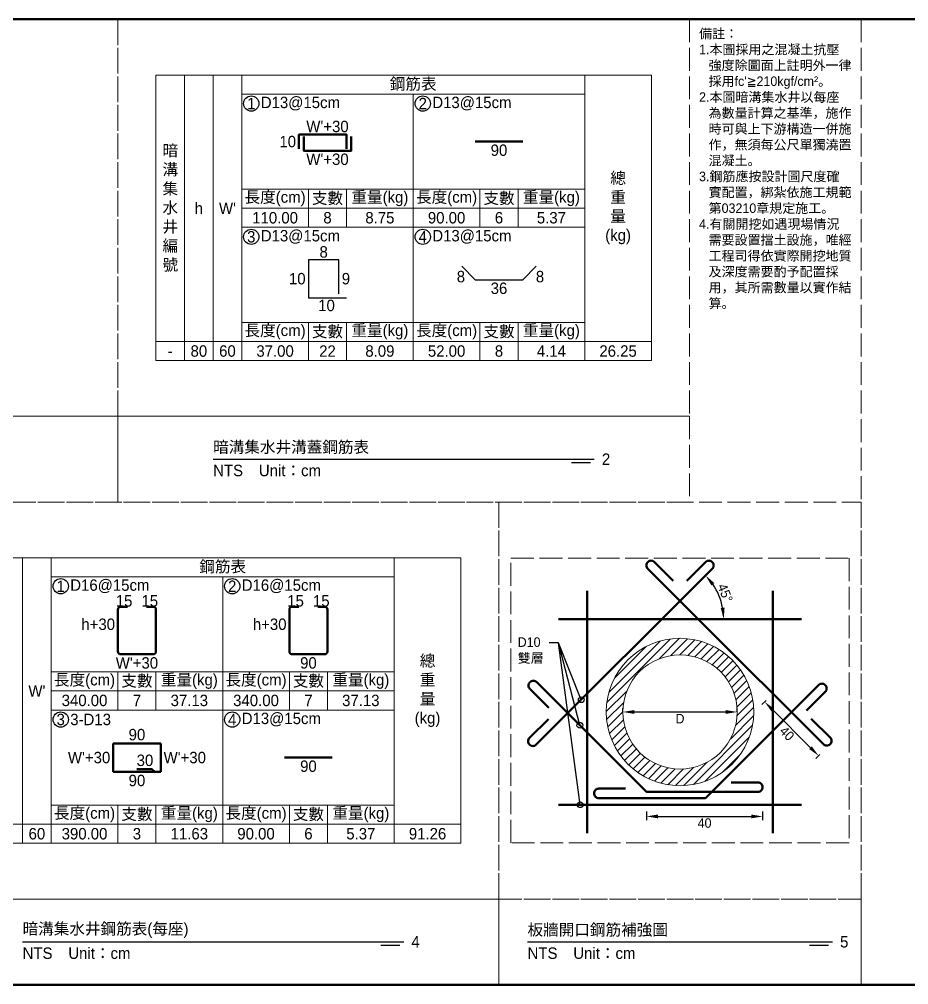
# Model space of a CAD drawing. Extents: x -7340 to 3675, y -3342 to 777.
# Drawn here: x -5242 to -4775, y -507 to 0 of the extents above; entities that cross this region are included whole.
import ezdxf
from ezdxf import colors
from ezdxf.entities.mleader import LeaderData, LeaderLine
from ezdxf.math import Vec2, Vec3

# ---------------------------------------------------------------- set-up
doc = ezdxf.new("R2010")
doc.units = 0
doc.header["$MEASUREMENT"] = 0
doc.linetypes.add('ACAD_ISO02W100', pattern=[15, 12, -3])
for name, color, linetype, lineweight in [('一、1.基本-圖框', 7, 'Continuous', 20), ('一、3.基本-變更', 1, 'Continuous', 50), ('二、1.繪圖-既有設施', 8, 'Continuous', 20), ('二、5.繪圖-鋼筋', 60, 'Continuous', 50)]:
    doc.layers.add(name, color=color, linetype=linetype, lineweight=lineweight)
doc.layers.add('一、4.基本-隱藏', color=9, linetype='ACAD_ISO02W100', lineweight=20, plot=False)
doc.layers.add('三、1.文字-說明文字', color=2, linetype='Continuous')
doc.layers.add('三、3.文字-註解文字', color=2, linetype='Continuous')
doc.styles.add('次圖名(詳圖)', font='MS PGothic.ttf', dxfattribs={"height": 6})
doc.styles.add('註解文字(詳圖)', font='MS PGothic.ttf', dxfattribs={"height": 5})
doc.dimstyles.new('註解文字(詳圖)', dxfattribs={"dimtxt": 5, "dimasz": 6, "dimexe": 2, "dimexo": 5, "dimgap": 1, "dimtad": 2, "dimzin": 0, "dimdsep": 46, "dimtxsty": '註解文字(詳圖)', "dimcen": 0.1, "dimclrd": 144, "dimclre": 144, "dimclrt": 256, "dimadec": 0, "dimazin": 0, "dimtfac": 1, "dimtofl": 0, "dimtmove": 0, "dimatfit": 3, "dimfxlon": 1, "dimtolj": 1, "dimtzin": 0, "dimlwd": -1, "dimlwe": -1, "dimarcsym": 1})

# ---------------------------------------------------------------- blocks, each defined once
blk = doc.blocks.new('*D559')
at = {"layer": 'Defpoints', "color": 0, "transparency": 16777216}
for p in [(-4925, -363.78), (-4865, -363.78), (-4865, -363.78)]:
    blk.add_point(p, dxfattribs=at)
at = {"layer": '三、3.文字-註解文字', "color": 144, "transparency": 16777216}
for p, q in [((-4925, -363.78), (-4925, -361.78)), ((-4919, -363.78), (-4871, -363.78)), ((-4865, -363.78), (-4865, -361.78))]:
    blk.add_line(p, q, dxfattribs=at)
for points in [[(-4919, -362.78), (-4919, -364.78), (-4925, -363.78)], [(-4871, -362.78), (-4871, -364.78), (-4865, -363.78)]]:
    blk.add_solid(points, dxfattribs=at)
at = {"layer": '三、3.文字-註解文字', "transparency": 16777216, "insert": (-4895, -367.28), "char_height": 5, "attachment_point": 5, "style": '註解文字(詳圖)'}
blk.add_mtext('\\A1;D', dxfattribs=at)
blk = doc.blocks.new('*D560')
at = {"layer": 'Defpoints', "color": 0, "transparency": 16777216}
for p in [(-4846.3, -354.21), (-4818.02, -382.49), (-4822.29, -386.77)]:
    blk.add_point(p, dxfattribs=at)
at = {"layer": '三、3.文字-註解文字', "color": 144, "transparency": 16777216}
for p, q in [((-4849.84, -357.75), (-4851.99, -359.9)), ((-4846.33, -362.73), (-4826.53, -382.53)), ((-4821.55, -386.03), (-4823.71, -388.18))]:
    blk.add_line(p, q, dxfattribs=at)
for points in [[(-4845.63, -362.02), (-4847.04, -363.44), (-4850.58, -358.49)], [(-4825.83, -381.82), (-4827.24, -383.23), (-4822.29, -386.77)]]:
    blk.add_solid(points, dxfattribs=at)
at = {"layer": '三、3.文字-註解文字', "transparency": 16777216, "insert": (-4838.91, -375.1), "char_height": 5, "attachment_point": 5, "rotation": 315, "style": '註解文字(詳圖)'}
blk.add_mtext('\\A1;40', dxfattribs=at)
blk = doc.blocks.new('*D561')
at = {"layer": 'Defpoints', "color": 0, "transparency": 16777216}
for p in [(-4912.58, -405.74), (-4851.63, -405.74), (-4851.63, -418.63)]:
    blk.add_point(p, dxfattribs=at)
at = {"layer": '三、3.文字-註解文字', "color": 144, "transparency": 16777216}
for p, q in [((-4912.58, -416.13), (-4912.58, -420.63)), ((-4906.58, -418.63), (-4857.63, -418.63)), ((-4851.63, -416.13), (-4851.63, -420.63))]:
    blk.add_line(p, q, dxfattribs=at)
for points in [[(-4906.58, -417.63), (-4906.58, -419.63), (-4912.58, -418.63)], [(-4857.63, -417.63), (-4857.63, -419.63), (-4851.63, -418.63)]]:
    blk.add_solid(points, dxfattribs=at)
at = {"layer": '三、3.文字-註解文字', "transparency": 16777216, "insert": (-4882.11, -422.13), "char_height": 5, "attachment_point": 5, "style": '註解文字(詳圖)'}
blk.add_mtext('\\A1;40', dxfattribs=at)
blk = doc.blocks.new('*D562')
at = {"layer": 'Defpoints', "color": 0, "transparency": 16777216}
for p in [(-4878.05, -288.56), (-4873.17, -306.66), (-4958.7, -315.08), (-4831.3, -315.08), (-4970.42, -380.93)]:
    blk.add_point(p, dxfattribs=at)
at = {"layer": '三、3.文字-註解文字', "color": 144, "transparency": 16777216}
blk.add_arc((-4904.57, -315.08), 32.5, 10.592, 34.408, dxfattribs=at)
for points in [[(-4878.52, -297.35), (-4876.98, -296.07), (-4881.58, -292.09)], [(-4871.62, -309.01), (-4873.61, -309.19), (-4872.06, -315.08)]]:
    blk.add_solid(points, dxfattribs=at)
at = {"layer": '三、3.文字-註解文字', "transparency": 16777216, "insert": (-4871.3, -301.3), "char_height": 5, "attachment_point": 5, "rotation": 292.5, "style": '註解文字(詳圖)'}
blk.add_mtext('\\A1;45°', dxfattribs=at)
blk = doc.blocks.new('_Small')
at = {"color": 0, "linetype": 'ByBlock', "lineweight": -2}
blk.add_circle((0, 0), 0.25, dxfattribs=at)

msp = doc.modelspace()

# ---------------------------------------------------------------- hatches: boundary and pattern name
at = {"layer": '二、1.繪圖-既有設施'}
h = msp.add_hatch(dxfattribs=at)
h.set_pattern_fill('ANSI31', color=256, scale=25)
h.set_pattern_definition([(45, (-7248.6838, 2421.4513), (-2.2097087, 2.2097087), [])])
h.paths.add_polyline_path([(-4933.7, -363.776, 1), (-4856.3, -363.776, 1)])
h.paths.add_polyline_path([(-4865, -363.776, -1), (-4925, -363.776, -1)], flags=16)

# ---------------------------------------------------------------- linework, layer by layer
at = {"layer": '一、1.基本-圖框'}
for points in [[(-5170, -169.25), (-5155, -169.25), (-5155, -29.25), (-5170, -29.25)], [(-5155, -169.25), (-5140, -169.25), (-5140, -29.25), (-5155, -29.25)], [(-5140, -169.25), (-5125, -169.25), (-5125, -29.25), (-5140, -29.25)], [(-5125, -39.25), (-4945, -39.25), (-4945, -29.25), (-5125, -29.25)], [(-4910, -169.25), (-4945, -169.25), (-4945, -29.25), (-4910, -29.25)], [(-5125, -39.25), (-5035, -39.25), (-5035, -89.25), (-5125, -89.25)], [(-5035, -39.25), (-4945, -39.25), (-4945, -89.25), (-5035, -89.25)], [(-5125, -89.25), (-5090, -89.25), (-5090, -99.25), (-5125, -99.25)], [(-5090, -89.25), (-5070, -89.25), (-5070, -99.25), (-5090, -99.25)], [(-5070, -89.25), (-5035, -89.25), (-5035, -99.25), (-5070, -99.25)], [(-5035, -89.25), (-5000, -89.25), (-5000, -99.25), (-5035, -99.25)], [(-5000, -89.25), (-4980, -89.25), (-4980, -99.25), (-5000, -99.25)], [(-4980, -89.25), (-4945, -89.25), (-4945, -99.25), (-4980, -99.25)], [(-5125, -99.25), (-5090, -99.25), (-5090, -109.25), (-5125, -109.25)], [(-5090, -99.25), (-5070, -99.25), (-5070, -109.25), (-5090, -109.25)], [(-5070, -99.25), (-5035, -99.25), (-5035, -109.25), (-5070, -109.25)], [(-5035, -99.25), (-5000, -99.25), (-5000, -109.25), (-5035, -109.25)], [(-5000, -99.25), (-4980, -99.25), (-4980, -109.25), (-5000, -109.25)], [(-4980, -99.25), (-4945, -99.25), (-4945, -109.25), (-4980, -109.25)], [(-5125, -109.25), (-5035, -109.25), (-5035, -159.25), (-5125, -159.25)], [(-5035, -109.25), (-4945, -109.25), (-4945, -159.25), (-5035, -159.25)], [(-5125, -159.25), (-5090, -159.25), (-5090, -169.25), (-5125, -169.25)], [(-5090, -159.25), (-5070, -159.25), (-5070, -169.25), (-5090, -169.25)], [(-5070, -159.25), (-5035, -159.25), (-5035, -169.25), (-5070, -169.25)], [(-5035, -159.25), (-5000, -159.25), (-5000, -169.25), (-5035, -169.25)], [(-5000, -159.25), (-4980, -159.25), (-4980, -169.25), (-5000, -169.25)], [(-4980, -159.25), (-4945, -159.25), (-4945, -169.25), (-4980, -169.25)], [(-5170, -169.25), (-5155, -169.25), (-5155, -179.25), (-5170, -179.25)], [(-5155, -169.25), (-5140, -169.25), (-5140, -179.25), (-5155, -179.25)], [(-5140, -169.25), (-5125, -169.25), (-5125, -179.25), (-5140, -179.25)], [(-5125, -169.25), (-5090, -169.25), (-5090, -179.25), (-5125, -179.25)], [(-5090, -169.25), (-5070, -169.25), (-5070, -179.25), (-5090, -179.25)], [(-5070, -169.25), (-5035, -169.25), (-5035, -179.25), (-5070, -179.25)], [(-5035, -169.25), (-5000, -169.25), (-5000, -179.25), (-5035, -179.25)], [(-5000, -169.25), (-4980, -169.25), (-4980, -179.25), (-5000, -179.25)], [(-4980, -169.25), (-4945, -169.25), (-4945, -179.25), (-4980, -179.25)], [(-4945, -169.25), (-4910, -169.25), (-4910, -179.25), (-4945, -179.25)], [(-5255, -422.75), (-5240, -422.75), (-5240, -282.75), (-5255, -282.75)], [(-5240, -422.75), (-5225, -422.75), (-5225, -282.75), (-5240, -282.75)], [(-5225, -292.75), (-5045, -292.75), (-5045, -282.75), (-5225, -282.75)], [(-5010, -422.75), (-5045, -422.75), (-5045, -282.75), (-5010, -282.75)], [(-5225, -292.75), (-5135, -292.75), (-5135, -342.75), (-5225, -342.75)], [(-5135, -292.75), (-5045, -292.75), (-5045, -342.75), (-5135, -342.75)], [(-5225, -342.75), (-5190, -342.75), (-5190, -352.75), (-5225, -352.75)], [(-5190, -342.75), (-5170, -342.75), (-5170, -352.75), (-5190, -352.75)], [(-5170, -342.75), (-5135, -342.75), (-5135, -352.75), (-5170, -352.75)], [(-5135, -342.75), (-5100, -342.75), (-5100, -352.75), (-5135, -352.75)], [(-5100, -342.75), (-5080, -342.75), (-5080, -352.75), (-5100, -352.75)], [(-5080, -342.75), (-5045, -342.75), (-5045, -352.75), (-5080, -352.75)], [(-5225, -352.75), (-5190, -352.75), (-5190, -362.75), (-5225, -362.75)], [(-5190, -352.75), (-5170, -352.75), (-5170, -362.75), (-5190, -362.75)], [(-5170, -352.75), (-5135, -352.75), (-5135, -362.75), (-5170, -362.75)], [(-5135, -352.75), (-5100, -352.75), (-5100, -362.75), (-5135, -362.75)], [(-5100, -352.75), (-5080, -352.75), (-5080, -362.75), (-5100, -362.75)], [(-5080, -352.75), (-5045, -352.75), (-5045, -362.75), (-5080, -362.75)], [(-5225, -362.75), (-5135, -362.75), (-5135, -412.75), (-5225, -412.75)], [(-5135, -362.75), (-5045, -362.75), (-5045, -412.75), (-5135, -412.75)], [(-5225, -412.75), (-5190, -412.75), (-5190, -422.75), (-5225, -422.75)], [(-5190, -412.75), (-5170, -412.75), (-5170, -422.75), (-5190, -422.75)], [(-5170, -412.75), (-5135, -412.75), (-5135, -422.75), (-5170, -422.75)], [(-5135, -412.75), (-5100, -412.75), (-5100, -422.75), (-5135, -422.75)], [(-5100, -412.75), (-5080, -412.75), (-5080, -422.75), (-5100, -422.75)], [(-5080, -412.75), (-5045, -412.75), (-5045, -422.75), (-5080, -422.75)], [(-5255, -422.75), (-5240, -422.75), (-5240, -432.75), (-5255, -432.75)], [(-5240, -422.75), (-5225, -422.75), (-5225, -432.75), (-5240, -432.75)], [(-5225, -422.75), (-5190, -422.75), (-5190, -432.75), (-5225, -432.75)], [(-5190, -422.75), (-5170, -422.75), (-5170, -432.75), (-5190, -432.75)], [(-5170, -422.75), (-5135, -422.75), (-5135, -432.75), (-5170, -432.75)], [(-5135, -422.75), (-5100, -422.75), (-5100, -432.75), (-5135, -432.75)], [(-5100, -422.75), (-5080, -422.75), (-5080, -432.75), (-5100, -432.75)], [(-5080, -422.75), (-5045, -422.75), (-5045, -432.75), (-5080, -432.75)], [(-5045, -422.75), (-5010, -422.75), (-5010, -432.75), (-5045, -432.75)]]:
    msp.add_lwpolyline(points, close=True, dxfattribs=at)
at = {"layer": '一、3.基本-變更'}
msp.add_lwpolyline([(-7340, 0), (-3920, 0), (-3920, -507), (-7340, -507)], close=True, dxfattribs=at)
at = {"layer": '一、4.基本-隱藏'}
for points in [[(-5580, 0), (-4800, 0), (-4800, -507), (-5580, -507)], [(-5580, 0), (-5190, 0), (-5190, -208.5), (-5580, -208.5)], [(-5190, 0), (-4890, 0), (-4890, -208.5), (-5190, -208.5)], [(-5580, -208.5), (-5190, -208.5), (-5190, -253.5), (-5580, -253.5)], [(-5190, -208.5), (-4890, -208.5), (-4890, -253.5), (-5190, -253.5)], [(-5290, -253.5), (-4990, -253.5), (-4990, -462), (-5290, -462)], [(-4990, -253.5), (-4800, -253.5), (-4800, -462), (-4990, -462)], [(-4983.7, -283.024), (-4806.3, -283.024), (-4806.3, -432.476), (-4983.7, -432.476)], [(-4943.7, -315.076), (-4846.3, -315.076), (-4846.3, -412.476), (-4943.7, -412.476)], [(-5290, -462), (-4990, -462), (-4990, -507), (-5290, -507)], [(-4990, -462), (-4800, -462), (-4800, -507), (-4990, -507)]]:
    msp.add_lwpolyline(points, close=True, dxfattribs=at)
for points in [[(-4983.7, -283.024), (-4806.3, -283.024)], [(-5580, -507), (-4800, -507)]]:
    msp.add_lwpolyline(points, dxfattribs=at)
at = {"layer": '三、3.文字-註解文字'}
for points in [[(-5074, -144.25), (-5074, -126.25), (-5090, -126.25), (-5090, -146.25), (-5070, -146.25)], [(-5009.571, -129.679), (-5002.5, -136.75), (-4977.5, -136.75), (-4970.429, -129.679)], [(-5140, -231), (-4940, -231)], [(-4942, -233), (-4952, -233)], [(-5240, -484.5), (-5040, -484.5)], [(-5042, -486.5), (-5052, -486.5)], [(-4975, -484.5), (-4815, -484.5)], [(-4817, -486.5), (-4827, -486.5)]]:
    msp.add_lwpolyline(points, dxfattribs=at)
for centre in [(-5120, -44.25), (-5030, -44.25), (-5120, -114.25), (-5030, -114.25), (-5220, -297.75), (-5130, -297.75), (-5220, -367.75), (-5130, -367.75)]:
    msp.add_circle(centre, 4, dxfattribs=at)
at = {"layer": '二、1.繪圖-既有設施'}
for radius in [38.7, 30]:
    msp.add_circle((-4895, -363.776), radius, dxfattribs=at)
at = {"layer": '二、5.繪圖-鋼筋'}
for points in [[(-5095, -68), (-5095, -60.5), (-5070, -60.5), (-5070, -68)], [(-5092.5, -61.5), (-5092.5, -69), (-5067.5, -69), (-5067.5, -61.5)], [(-5002.5, -64.25), (-4977.5, -64.25)], [(-4943.7, -427.476), (-4943.7, -300.076)], [(-4846.3, -300.076), (-4846.3, -427.476)], [(-4958.7, -315.076), (-4831.3, -315.076)], [(-5192.5, -380.25), (-5167.5, -380.25)], [(-5192.5, -380.25), (-5192.5, -395.25)], [(-5167.5, -380.25), (-5167.5, -395.25)], [(-5102.5, -387.75), (-5077.5, -387.75)], [(-5192.5, -395.25), (-5167.5, -395.25)], [(-5180, -393.75), (-5172.188, -393.75), (-5170.625, -395.25)], [(-4958.7, -412.476), (-4831.3, -412.476)]]:
    msp.add_lwpolyline(points, dxfattribs=at)
for points in [[(-4891.484, -294.923), (-4881.585, -285.024, -0.4142136), (-4878.049, -285.024, -0.4142136), (-4878.049, -288.56), (-4970.423, -380.933, -0.4142136), (-4973.958, -380.933, -0.4142136), (-4973.958, -377.398), (-4964.059, -367.498)], [(-4826.147, -367.292), (-4816.248, -377.191, -0.4142136), (-4816.248, -380.727, -0.4142136), (-4819.783, -380.727), (-4885.434, -315.076), (-4911.951, -288.56, -0.4142136), (-4911.951, -285.024, -0.4142136), (-4908.415, -285.024), (-4898.516, -294.923)], [(-5185, -308.5), (-5188.5, -308.5, 0.4142136), (-5190, -310), (-5190, -332, 0.4142136), (-5188.5, -333.5), (-5171.5, -333.5, 0.4142136), (-5170, -332), (-5170, -310, 0.4142136), (-5171.5, -308.5), (-5175, -308.5)], [(-5095, -308.5), (-5098.5, -308.5, 0.4142136), (-5100, -310), (-5100, -332, 0.4142136), (-5098.5, -333.5), (-5081.5, -333.5, 0.4142136), (-5080, -332), (-5080, -310, 0.4142136), (-5081.5, -308.5), (-5085, -308.5)], [(-4963.853, -361.545), (-4973.752, -351.645, -0.4142136), (-4973.752, -348.11, -0.4142136), (-4970.217, -348.11), (-4912.582, -405.744), (-4854.132, -405.744, 0.4142136), (-4851.632, -403.244, 0.4142136), (-4854.132, -400.744), (-4868.132, -400.744)], [(-4828.647, -363.045), (-4818.748, -353.145, 0.4142136), (-4818.748, -349.61, 0.4142136), (-4822.283, -349.61), (-4881.686, -409.012), (-4937.636, -409.012, -0.4142136), (-4940.136, -406.512, -0.4142136), (-4937.636, -404.012), (-4923.636, -404.012)]]:
    msp.add_lwpolyline(points, format="xyb", dxfattribs=at)

# ---------------------------------------------------------------- texts
at = {"layer": '一、1.基本-圖框', "char_height": 6, "attachment_point": 5, "style": '註解文字(詳圖)'}
for s, width, insert in [('{\\fMS PGothic|b0|i0|c128|p34;鋼筋表}', 94.24964, (-5035, -34.25)), ('暗溝集水井{\\fMS PGothic|b0|i0|c128|p34;編號}', 12.98354, (-5162.5, -99.25)), ('{\\fMS PGothic|b0|i0|c128|p34;總重量(kg)}', 6, (-4927.5, -99.25)), ('{\\fMS PGothic|b0|i0|c128|p34;長度(cm)}', 35.02324, (-5107.5, -94.25)), ('{\\fMS PGothic|b0|i0|c128|p34;支數}', 19.27354, (-5080, -94.25)), ('{\\fMS PGothic|b0|i0|c128|p34;重量(kg)}', 30.27214, (-5052.5, -94.25)), ('{\\fMS PGothic|b0|i0|c128|p34;長度(cm)}', 35.02324, (-5017.5, -94.25)), ('{\\fMS PGothic|b0|i0|c128|p34;支數}', 19.27354, (-4990, -94.25)), ('{\\fMS PGothic|b0|i0|c128|p34;重量(kg)}', 30.27214, (-4962.5, -94.25)), ('{\\fMS PGothic|b0|i0|c128|p34;h}', 12.98354, (-5147.5, -99.25)), ("W'", 22.32258, (-5132.5, -99.25)), ('{\\fMS PGothic|b0|i0|c128|p34;長度(cm)}', 35.02324, (-5107.5, -164.25)), ('{\\fMS PGothic|b0|i0|c128|p34;支數}', 19.27354, (-5080, -164.25)), ('{\\fMS PGothic|b0|i0|c128|p34;重量(kg)}', 30.27214, (-5052.5, -164.25)), ('{\\fMS PGothic|b0|i0|c128|p34;長度(cm)}', 35.02324, (-5017.5, -164.25)), ('{\\fMS PGothic|b0|i0|c128|p34;支數}', 19.27354, (-4990, -164.25)), ('{\\fMS PGothic|b0|i0|c128|p34;重量(kg)}', 30.27214, (-4962.5, -164.25)), ('{\\fMS PGothic|b0|i0|c128|p34;鋼筋表}', 94.24964, (-5135, -287.75)), ('{\\fMS PGothic|b0|i0|c128|p34;總重量(kg)}', 6, (-5027.5, -352.75)), ('{\\fMS PGothic|b0|i0|c128|p34;長度(cm)}', 35.02324, (-5207.5, -347.75)), ('{\\fMS PGothic|b0|i0|c128|p34;支數}', 19.27354, (-5180, -347.75)), ('{\\fMS PGothic|b0|i0|c128|p34;重量(kg)}', 30.27214, (-5152.5, -347.75)), ('{\\fMS PGothic|b0|i0|c128|p34;長度(cm)}', 35.02324, (-5117.5, -347.75)), ('{\\fMS PGothic|b0|i0|c128|p34;支數}', 19.27354, (-5090, -347.75)), ('{\\fMS PGothic|b0|i0|c128|p34;重量(kg)}', 30.27214, (-5062.5, -347.75)), ("W'", 22.32258, (-5232.5, -352.75)), ('{\\fMS PGothic|b0|i0|c128|p34;長度(cm)}', 35.02324, (-5207.5, -417.75)), ('{\\fMS PGothic|b0|i0|c128|p34;支數}', 19.27354, (-5180, -417.75)), ('{\\fMS PGothic|b0|i0|c128|p34;重量(kg)}', 30.27214, (-5152.5, -417.75)), ('{\\fMS PGothic|b0|i0|c128|p34;長度(cm)}', 35.02324, (-5117.5, -417.75)), ('{\\fMS PGothic|b0|i0|c128|p34;支數}', 19.27354, (-5090, -417.75)), ('{\\fMS PGothic|b0|i0|c128|p34;重量(kg)}', 30.27214, (-5062.5, -417.75))]:
    msp.add_mtext_dynamic_manual_height_columns(s, width=width, gutter_width=30, heights=[0], dxfattribs=dict(at, insert=insert))
at = {"layer": '三、1.文字-說明文字', "insert": (-4885, -5), "char_height": 5, "attachment_point": 1, "style": '註解文字(詳圖)'}
msp.add_mtext_dynamic_manual_height_columns("{\\fMS PGothic|b0|i0|c128|p34;備註：\\P\\pi-5,l5;1.本圖採用之混凝土抗壓強度除圖面上註明外一律採用fc'≧210kgf/cm²。\\P2.本圖暗溝集水井以每座為數量計算之基準，施作時可與上下游構造一併施作，無須每公尺單獨澆置混凝土。\\P3.鋼筋應按設計圖尺度確實配置，綁紮依施工規範第03210章規定施工。\\P4.有關開挖如遇現場情況需要設置擋土設施，唯經工程司得依實際開挖地質及深度需要酌予配置採用，其所需數量以實作結算。}", width=80, gutter_width=30, heights=[0], dxfattribs=at)
at = {"layer": '三、3.文字-註解文字', "char_height": 6}
for s, width, gutter_width, insert, attachment_point, style in [('D13@15cm', 6.06582, 30, (-5115, -44.25), 4, '註解文字(詳圖)'), ('{\\fMS PGothic|b0|i0|c128|p34;D1}3{\\fMS PGothic|b0|i0|c128|p34;@}1{\\fMS PGothic|b0|i0|c128|p34;5cm}', 6.06582, 30, (-5025, -44.25), 4, '註解文字(詳圖)'), ('1', 8.38231, 30, (-5120, -44.25), 5, '註解文字(詳圖)'), ('2', 8.38231, 30, (-5030, -44.25), 5, '註解文字(詳圖)'), ('110.00', 9.06048, 30, (-5107.5, -104.25), 5, '註解文字(詳圖)'), ('8', 9.06048, 30, (-5080, -104.25), 5, '註解文字(詳圖)'), ('8.75', 9.06048, 30, (-5052.5, -104.25), 5, '註解文字(詳圖)'), ('90.00', 9.06048, 30, (-5017.5, -104.25), 5, '註解文字(詳圖)'), ('6', 9.06048, 30, (-4990, -104.25), 5, '註解文字(詳圖)'), ('5.37', 9.06048, 30, (-4962.5, -104.25), 5, '註解文字(詳圖)'), ('3', 8.38231, 30, (-5120, -114.25), 5, '註解文字(詳圖)'), ('D13@15cm', 6.06582, 30, (-5115, -114.25), 4, '註解文字(詳圖)'), ('4', 8.38231, 30, (-5030, -114.25), 5, '註解文字(詳圖)'), ('D13@15cm', 6.06582, 30, (-5025, -114.25), 4, '註解文字(詳圖)'), ('80', 9.06048, 30, (-5147.5, -174.25), 5, '註解文字(詳圖)'), ('6{\\fMS PGothic|b0|i0|c128|p34;0}', 9.06048, 30, (-5132.5, -174.25), 5, '註解文字(詳圖)'), ('37.00', 9.06048, 30, (-5107.5, -174.25), 5, '註解文字(詳圖)'), ('22', 9.06048, 30, (-5080, -174.25), 5, '註解文字(詳圖)'), ('8.09', 9.06048, 30, (-5052.5, -174.25), 5, '註解文字(詳圖)'), ('52.00', 9.06048, 30, (-5017.5, -174.25), 5, '註解文字(詳圖)'), ('8', 9.06048, 30, (-4990, -174.25), 5, '註解文字(詳圖)'), ('4.14', 9.06048, 30, (-4962.5, -174.25), 5, '註解文字(詳圖)'), ('26.25', 9.06048, 30, (-4927.5, -174.25), 5, '註解文字(詳圖)'), ('-', 9.06048, 30, (-5162.5, -174.25), 5, '註解文字(詳圖)'), ('{\\fMS PGothic|b0|i0|c128|p34;暗溝}集水井{\\fMS PGothic|b0|i0|c128|p34;溝蓋鋼筋表}', 134.12151, 15, (-5140, -225), 4, '次圖名(詳圖)'), ('2', 3, 15, (-4936, -231), 4, '次圖名(詳圖)'), ('NTS{\\fMS PGothic|b0|i0|c128|p34;^IUnit：cm}', 136.03259, 15, (-5140, -237), 4, '次圖名(詳圖)'), ('{\\fMS PGothic|b0|i0|c128|p34;D1}6{\\fMS PGothic|b0|i0|c128|p34;@15cm}', 6.06582, 30, (-5215, -297.75), 4, '註解文字(詳圖)'), ('{\\fMS PGothic|b0|i0|c128|p34;D1}6{\\fMS PGothic|b0|i0|c128|p34;@15cm}', 6.06582, 30, (-5125, -297.75), 4, '註解文字(詳圖)'), ('1', 8.38231, 30, (-5220, -297.75), 5, '註解文字(詳圖)'), ('2', 8.38231, 30, (-5130, -297.75), 5, '註解文字(詳圖)'), ('340.00', 9.06048, 30, (-5207.5, -357.75), 5, '註解文字(詳圖)'), ('7', 9.06048, 30, (-5180, -357.75), 5, '註解文字(詳圖)'), ('37.13', 9.06048, 30, (-5152.5, -357.75), 5, '註解文字(詳圖)'), ('340.00', 9.06048, 30, (-5117.5, -357.75), 5, '註解文字(詳圖)'), ('7', 9.06048, 30, (-5090, -357.75), 5, '註解文字(詳圖)'), ('37.13', 9.06048, 30, (-5062.5, -357.75), 5, '註解文字(詳圖)'), ('3', 8.38231, 30, (-5220, -367.75), 5, '註解文字(詳圖)'), ('3-{\\fMS PGothic|b0|i0|c128|p34;D13}', 6.06582, 30, (-5215, -367.75), 4, '註解文字(詳圖)'), ('4', 8.38231, 30, (-5130, -367.75), 5, '註解文字(詳圖)'), ('D13@15cm', 6.06582, 30, (-5125, -367.75), 4, '註解文字(詳圖)'), ('6{\\fMS PGothic|b0|i0|c128|p34;0}', 9.06048, 30, (-5232.5, -427.75), 5, '註解文字(詳圖)'), ('390.00', 9.06048, 30, (-5207.5, -427.75), 5, '註解文字(詳圖)'), ('3', 9.06048, 30, (-5180, -427.75), 5, '註解文字(詳圖)'), ('11.63', 9.06048, 30, (-5152.5, -427.75), 5, '註解文字(詳圖)'), ('90.00', 9.06048, 30, (-5117.5, -427.75), 5, '註解文字(詳圖)'), ('6', 9.06048, 30, (-5090, -427.75), 5, '註解文字(詳圖)'), ('5.37', 9.06048, 30, (-5062.5, -427.75), 5, '註解文字(詳圖)'), ('91.26', 9.06048, 30, (-5027.5, -427.75), 5, '註解文字(詳圖)'), ('{\\fMS PGothic|b0|i0|c128|p34;暗溝集水井鋼筋表(每座)}', 134.12151, 15, (-5240, -478.5), 4, '次圖名(詳圖)'), ('板牆開口鋼筋補強圖', 134.12151, 15, (-4975, -478.5), 4, '次圖名(詳圖)'), ('4', 3, 15, (-5036, -484.5), 4, '次圖名(詳圖)'), ('5', 3, 15, (-4811, -484.5), 4, '次圖名(詳圖)'), ('NTS{\\fMS PGothic|b0|i0|c128|p34;^IUnit：cm}', 136.03259, 15, (-5240, -490.5), 4, '次圖名(詳圖)'), ('NTS{\\fMS PGothic|b0|i0|c128|p34;^IUnit：cm}', 136.03259, 15, (-4975, -490.5), 4, '次圖名(詳圖)')]:
    msp.add_mtext_dynamic_manual_height_columns(s, width=width, gutter_width=gutter_width, heights=[0], dxfattribs=dict(at, insert=insert, attachment_point=attachment_point, style=style))
at = {"layer": '二、5.繪圖-鋼筋', "char_height": 6, "style": '註解文字(詳圖)'}
for s, width, insert, attachment_point in [("{\\fMS PGothic|b0|i0|c128|p34;W'}+3{\\fMS PGothic|b0|i0|c128|p34;0}", 3.56631, (-5080, -53.277), 2), ('{\\fMS PGothic|b0|i0|c128|p34;10}', 8.87231, (-5096.5, -64.25), 6), ('90', 3.56631, (-4990, -65.75), 2), ("{\\fMS PGothic|b0|i0|c128|p34;W'}+3{\\fMS PGothic|b0|i0|c128|p34;0}", 3.56631, (-5080, -70.5), 2), ('{\\fMS PGothic|b0|i0|c128|p34;8}', 3.56631, (-5082, -125.25), 8), ('{\\fMS PGothic|b0|i0|c128|p34;10}', 8.87231, (-5091.5, -136.25), 6), ('9', 8.87231, (-5072.5, -136.25), 4), ('8', 3.56631, (-5009.978, -132.106), 2), ('8', 3.56631, (-4968.482, -132.106), 2), ('36', 3.56631, (-4990, -138.25), 2), ('10', 3.56631, (-5080.5, -147.25), 2), ('15', 8.87231, (-5186.75, -308.5), 8), ('15', 8.87231, (-5173.25, -308.5), 8), ('15', 8.87231, (-5096.75, -308.5), 8), ('15', 8.87231, (-5083.25, -308.5), 8), ('{\\fMS PGothic|b0|i0|c128|p34;h+}3{\\fMS PGothic|b0|i0|c128|p34;0}', 8.87231, (-5191.5, -317.75), 6), ('{\\fMS PGothic|b0|i0|c128|p34;h+}3{\\fMS PGothic|b0|i0|c128|p34;0}', 8.87231, (-5101.5, -317.75), 6), ("{\\fMS PGothic|b0|i0|c128|p34;W'+}3{\\fMS PGothic|b0|i0|c128|p34;0}", 3.56631, (-5180, -335), 2), ('90', 3.56631, (-5090, -335), 2), ('{\\fMS PGothic|b0|i0|c128|p34;90}', 3.56631, (-5180, -378.75), 8), ("W'+30", 3.56631, (-5194, -387.75), 6), ("W'+30", 3.56631, (-5166, -387.75), 4), ('30', 3.56631, (-5175.792, -392.25), 8), ('90', 3.56631, (-5090, -389.25), 2), ('90', 3.56631, (-5180, -396.75), 2)]:
    msp.add_mtext_dynamic_manual_height_columns(s, width=width, gutter_width=30, heights=[0], dxfattribs=dict(at, insert=insert, attachment_point=attachment_point))

# ---------------------------------------------------------------- dimensions: what is measured, and where the dimension line sits
at = {"layer": '三、3.文字-註解文字'}
dim = msp.add_angular_dim_2l(base=(-4873.171, -306.664), line1=((-4958.7, -315.076), (-4831.3, -315.076)), line2=((-4878.049, -288.56), (-4970.423, -380.933)), dimstyle='註解文字(詳圖)', override={"dimscale": 0}, dxfattribs=at)
dim.commit()
dim.dimension.update_dxf_attribs({"geometry": '*D562', "text_midpoint": (-4871.304, -301.299)})
for p1, p2, distance, picture, middle in [((-4846.3, -354.21), (-4818.016, -382.495), -6.046, '*D560', (-4838.908, -375.103)), ((-4912.582, -405.744), (-4851.632, -405.744), -12.883, '*D561', (-4882.107, -422.126))]:
    dim = msp.add_aligned_dim(p1=p1, p2=p2, distance=distance, text='40', dimstyle='註解文字(詳圖)', dxfattribs=at)
    dim.commit()
    dim.dimension.update_dxf_attribs({"geometry": picture, "text_midpoint": middle})
dim = msp.add_linear_dim(base=(-4865, -363.776), p1=(-4925, -363.776), p2=(-4865, -363.776), text='D', dimstyle='註解文字(詳圖)', dxfattribs=at)
dim.commit()
dim.dimension.update_dxf_attribs({"geometry": '*D559', "text_midpoint": (-4895, -367.276)})

# ---------------------------------------------------------------- leaders
ml = msp.add_multileader_mtext('Standard', dxfattribs=at)
ml.set_content('{\\fMS PGothic|b0|i0|c128|p34;D10\\P雙層}', color=256, style='註解文字(詳圖)')
ml.set_leader_properties(color=144, linetype='ByLayer', lineweight=-1)
ml.set_arrow_properties(name='SMALL')
ml.build(insert=Vec2(0, 0))
ml.multileader.update_dxf_attribs({"dogleg_length": 5, "arrow_head_size": 6})
ctx = ml.context
ctx.base_point, ctx.char_height, ctx.arrow_head_size, ctx.landing_gap_size, ctx.plane_origin = Vec3(-4983.194, -327.412), 5, 6, 3, Vec3(-5057.632, -375.246)
notes = []
notes.append((ctx, [(1, (1, 1, 0), (-4958.7, -327.412), (-1, 0), 5, [(0, [(-4946.841, -357.351)], 0, [])])]))
ctx.mtext.insert, ctx.mtext.flow_direction = Vec3(-4980.194, -324.585), 5
ml = msp.add_multileader_mtext('Standard', dxfattribs=at)
ml.set_content('{\\fMS PGothic|b0|i0|c128|p34; }', color=256, style='註解文字(詳圖)')
ml.set_leader_properties(color=144, linetype='ByLayer', lineweight=-1)
ml.set_arrow_properties(name='SMALL')
ml.build(insert=Vec2(0, 0))
ml.multileader.update_dxf_attribs({"dogleg_length": 5, "arrow_head_size": 6})
ctx = ml.context
ctx.base_point, ctx.char_height, ctx.arrow_head_size, ctx.landing_gap_size, ctx.plane_origin = Vec3(-4971.916, -327.412), 5, 6, 3, Vec3(-5058.935, -382.73)
ctx.text_align_type = 2
notes.append((ctx, [(1, (1, 1, 0), (-4958.7, -327.412), (-1, 0), 5, [(0, [(-4947.567, -370.759)], 0, [])])]))
ctx.mtext.insert, ctx.mtext.alignment, ctx.mtext.flow_direction = Vec3(-4966.7, -324.912), 3, 5
ml = msp.add_multileader_mtext('Standard', dxfattribs=at)
ml.set_content('{\\fMS PGothic|b0|i0|c128|p34; }', color=256, style='註解文字(詳圖)')
ml.set_leader_properties(color=144, linetype='ByLayer', lineweight=-1)
ml.set_arrow_properties(name='SMALL')
ml.build(insert=Vec2(0, 0))
ml.multileader.update_dxf_attribs({"dogleg_length": 5, "arrow_head_size": 6})
ctx = ml.context
ctx.base_point, ctx.char_height, ctx.arrow_head_size, ctx.landing_gap_size, ctx.plane_origin = Vec3(-4971.916, -327.412), 5, 6, 3, Vec3(-5063.873, -386.122)
ctx.text_align_type = 2
notes.append((ctx, [(1, (1, 1, 0), (-4958.7, -327.412), (-1, 0), 5, [(0, [(-4947.416, -412.476)], 0, [])])]))
ctx.mtext.insert, ctx.mtext.alignment, ctx.mtext.flow_direction = Vec3(-4966.7, -324.912), 3, 5
for ctx, leaders in notes:
    for number, flags, end, landing, length, lines in leaders:
        leader = LeaderData()
        leader.index, (leader.has_last_leader_line, leader.has_dogleg_vector, leader.attachment_direction) = number, flags
        leader.last_leader_point, leader.dogleg_vector, leader.dogleg_length = Vec3(end), Vec3(landing), length
        for number, points, colour, breaks in lines:
            line = LeaderLine()
            line.index, line.vertices, line.color, line.breaks = number, Vec3.list(points), colors.encode_raw_color(colour), breaks
            leader.lines.append(line)
        ctx.leaders.append(leader)

doc.saveas('drawing.dxf')
